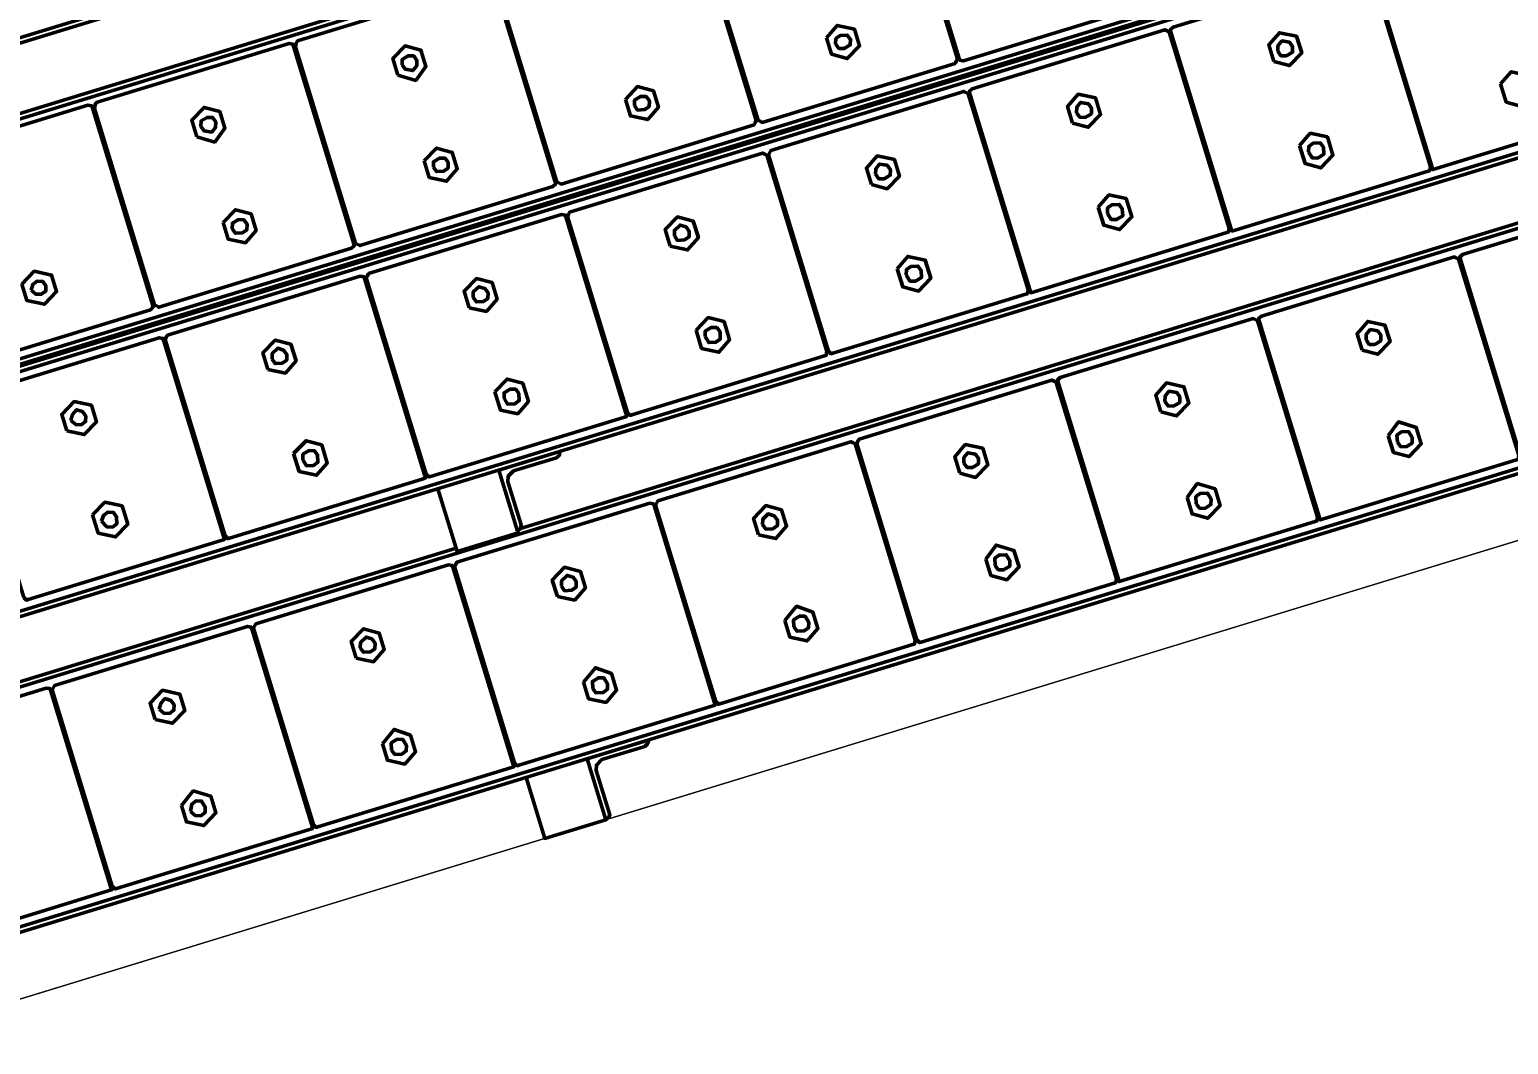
# Model space of a CAD drawing. Header units: inches. Extents: x 543393 to 2689207, y 1841861 to 9121372.
# Drawn here: x 547520.641 to 547521.801, y 1841967.388 to 1841968.184 of the extents above; entities that cross this region are included whole.
import ezdxf
from ezdxf.enums import TextEntityAlignment as Align

# ---------------------------------------------------------------- set-up
doc = ezdxf.new("R2010")
doc.units = ezdxf.units.IN
doc.header["$MEASUREMENT"] = 0
doc.layers.add('Kich thuoc', color=8, linetype='Continuous', lineweight=18)
doc.layers.add('TEXT_Phong', color=1, linetype='Continuous', lineweight=20)
doc.styles.add('Tahoma-R', font='tahoma.ttf')

# ---------------------------------------------------------------- blocks, each defined once
blk = doc.blocks.new('Dan AC 220')
at = {"lineweight": 50}
for points in [[(103.2, 622.1), (28.8, 622.1), (28.8, 626.2), (28.8, 661.3), (28.8, 668.1), (3788, 668.1), (3788, 672.2), (3788, 958.9), (3737.9, 958.9), (3737.9, 672.2)], [(1037.9, 958.9), (1035.2, 957.6), (1033.9, 956.2), (1033.9, 919.7), (1032.5, 915.7), (1027.1, 912.9), (991.9, 912.9), (989.2, 911.6), (987.9, 910.2), (987.9, 908.9), (1037.9, 908.9), (1037.9, 958.9), (1088, 958.9), (1088, 908.9)], [(128.9, 908.9), (3687.9, 908.9)], [(78.9, 904.8), (3737.9, 904.8)], [(434.6, 883.2), (433.3, 883.2)], [(434.6, 881.8), (433.3, 881.8)], [(599.7, 883.2), (598.3, 883.2)], [(599.7, 881.8), (598.3, 881.8)], [(764.7, 883.2), (763.3, 883.2)], [(764.7, 881.8), (763.3, 881.8)], [(929.7, 883.2), (928.4, 883.2)], [(929.7, 881.8), (928.4, 881.8)], [(1094.8, 883.2), (1093.4, 883.2)], [(1094.8, 881.8), (1093.4, 881.8)], [(1259.8, 883.2), (1258.4, 883.2)], [(1259.8, 881.8), (1258.4, 881.8)], [(1424.8, 883.2), (1423.5, 883.2)], [(1424.8, 881.8), (1423.5, 881.8)], [(434.6, 879.1), (433.3, 879.1)], [(434.6, 877.8), (433.3, 877.8)], [(434.6, 871), (433.3, 871)], [(599.7, 879.1), (598.3, 879.1)], [(599.7, 877.8), (598.3, 877.8)], [(599.7, 871), (598.3, 871)], [(764.7, 879.1), (763.3, 879.1)], [(764.7, 877.8), (763.3, 877.8)], [(764.7, 871), (763.3, 871)], [(929.7, 879.1), (928.4, 879.1)], [(929.7, 877.8), (928.4, 877.8)], [(929.7, 871), (928.4, 871)], [(1094.8, 879.1), (1093.4, 879.1)], [(1094.8, 877.8), (1093.4, 877.8)], [(1094.8, 871), (1093.4, 871)], [(1259.8, 879.1), (1258.4, 879.1)], [(1259.8, 877.8), (1258.4, 877.8)], [(1259.8, 871), (1258.4, 871)], [(1424.8, 879.1), (1423.5, 879.1)], [(1424.8, 877.8), (1423.5, 877.8)], [(1424.8, 871), (1423.5, 871)], [(269.6, 865.6), (268.3, 865.6)], [(269.6, 861.5), (268.3, 861.5)], [(269.6, 861.5), (268.3, 861.5), (269.6, 861.5)], [(434.6, 869.7), (433.3, 869.7), (434.6, 869.7)], [(434.6, 865.6), (433.3, 865.6)], [(434.6, 861.5), (433.3, 861.5)], [(434.6, 861.5), (433.3, 861.5), (434.6, 861.5)], [(599.7, 869.7), (598.3, 869.7), (599.7, 869.7)], [(599.7, 865.6), (598.3, 865.6)], [(599.7, 861.5), (598.3, 861.5)], [(599.7, 861.5), (598.3, 861.5), (599.7, 861.5)], [(764.7, 869.7), (763.3, 869.7), (764.7, 869.7)], [(764.7, 865.6), (763.3, 865.6)], [(764.7, 861.5), (763.3, 861.5)], [(764.7, 861.5), (763.3, 861.5), (764.7, 861.5)], [(929.7, 869.7), (928.4, 869.7), (929.7, 869.7)], [(929.7, 865.6), (928.4, 865.6)], [(929.7, 861.5), (928.4, 861.5)], [(929.7, 861.5), (928.4, 861.5), (929.7, 861.5)], [(1094.8, 869.7), (1093.4, 869.7), (1094.8, 869.7)], [(1094.8, 865.6), (1093.4, 865.6)], [(1094.8, 861.5), (1093.4, 861.5)], [(1094.8, 861.5), (1093.4, 861.5), (1094.8, 861.5)], [(1259.8, 869.7), (1258.4, 869.7), (1259.8, 869.7)], [(1259.8, 865.6), (1258.4, 865.6)], [(1259.8, 861.5), (1258.4, 861.5)], [(1259.8, 861.5), (1258.4, 861.5), (1259.8, 861.5)], [(1424.8, 869.7), (1423.5, 869.7), (1424.8, 869.7)], [(1424.8, 865.6), (1423.5, 865.6)], [(1424.8, 861.5), (1423.5, 861.5)], [(1424.8, 861.5), (1423.5, 861.5), (1424.8, 861.5)], [(269.6, 857.5), (268.3, 857.5)], [(269.6, 850.7), (268.3, 850.7)], [(269.6, 849.4), (268.3, 849.4)], [(434.6, 857.5), (433.3, 857.5)], [(434.6, 850.7), (433.3, 850.7)], [(434.6, 849.4), (433.3, 849.4)], [(599.7, 857.5), (598.3, 857.5)], [(599.7, 850.7), (598.3, 850.7)], [(599.7, 849.4), (598.3, 849.4)], [(764.7, 857.5), (763.3, 857.5)], [(764.7, 850.7), (763.3, 850.7)], [(764.7, 849.4), (763.3, 849.4)], [(929.7, 857.5), (928.4, 857.5)], [(929.7, 850.7), (928.4, 850.7)], [(929.7, 849.4), (928.4, 849.4)], [(1094.8, 857.5), (1093.4, 857.5)], [(1094.8, 850.7), (1093.4, 850.7)], [(1094.8, 849.4), (1093.4, 849.4)], [(1259.8, 857.5), (1258.4, 857.5)], [(1259.8, 850.7), (1258.4, 850.7)], [(1259.8, 849.4), (1258.4, 849.4)], [(1424.8, 857.5), (1423.5, 857.5)], [(1424.8, 850.7), (1423.5, 850.7)], [(1424.8, 849.4), (1423.5, 849.4)], [(269.6, 841.3), (268.3, 841.3)], [(269.6, 835.8), (268.3, 835.8)], [(434.6, 841.3), (433.3, 841.3)], [(434.6, 835.8), (433.3, 835.8)], [(599.7, 841.3), (598.3, 841.3)], [(599.7, 835.8), (598.3, 835.8)], [(764.7, 841.3), (763.3, 841.3)], [(764.7, 835.8), (763.3, 835.8)], [(929.7, 841.3), (928.4, 841.3)], [(929.7, 835.8), (928.4, 835.8)], [(1094.8, 841.3), (1093.4, 841.3)], [(1094.8, 835.8), (1093.4, 835.8)], [(1259.8, 841.3), (1258.4, 841.3)], [(1259.8, 835.8), (1258.4, 835.8)], [(1424.8, 841.3), (1423.5, 841.3)], [(1424.8, 835.8), (1423.5, 835.8)], [(269.6, 831.8), (268.3, 831.8)], [(269.6, 830.4), (268.3, 830.4)], [(269.6, 829.1), (268.3, 829.1)], [(269.6, 827.7), (268.3, 827.7)], [(269.6, 825), (268.3, 825)], [(434.6, 831.8), (433.3, 831.8)], [(434.6, 830.4), (433.3, 830.4)], [(434.6, 829.1), (433.3, 829.1)], [(434.6, 827.7), (433.3, 827.7)], [(434.6, 825), (433.3, 825)], [(599.7, 831.8), (598.3, 831.8)], [(599.7, 830.4), (598.3, 830.4)], [(599.7, 829.1), (598.3, 829.1)], [(599.7, 827.7), (598.3, 827.7)], [(599.7, 825), (598.3, 825)], [(764.7, 831.8), (763.3, 831.8)], [(764.7, 830.4), (763.3, 830.4)], [(764.7, 829.1), (763.3, 829.1)], [(764.7, 827.7), (763.3, 827.7)], [(764.7, 825), (763.3, 825)], [(929.7, 831.8), (928.4, 831.8)], [(929.7, 830.4), (928.4, 830.4)], [(929.7, 829.1), (928.4, 829.1)], [(929.7, 827.7), (928.4, 827.7)], [(929.7, 825), (928.4, 825)], [(1094.8, 831.8), (1093.4, 831.8)], [(1094.8, 830.4), (1093.4, 830.4)], [(1094.8, 829.1), (1093.4, 829.1)], [(1094.8, 827.7), (1093.4, 827.7)], [(1094.8, 825), (1093.4, 825)], [(1259.8, 831.8), (1258.4, 831.8)], [(1259.8, 830.4), (1258.4, 830.4)], [(1259.8, 829.1), (1258.4, 829.1)], [(1259.8, 827.7), (1258.4, 827.7)], [(1259.8, 825), (1258.4, 825)], [(1424.8, 831.8), (1423.5, 831.8)], [(1424.8, 830.4), (1423.5, 830.4)], [(1424.8, 829.1), (1423.5, 829.1)], [(1424.8, 827.7), (1423.5, 827.7)], [(1424.8, 825), (1423.5, 825)], [(269.6, 823.7), (268.3, 823.7), (269.6, 823.7)], [(269.6, 818.3), (268.3, 818.3)], [(269.6, 816.9), (268.3, 816.9), (269.6, 816.9)], [(269.6, 812.8), (268.3, 812.8)], [(434.6, 823.7), (433.3, 823.7), (434.6, 823.7)], [(434.6, 818.3), (433.3, 818.3)], [(434.6, 816.9), (433.3, 816.9), (434.6, 816.9)], [(434.6, 812.8), (433.3, 812.8)], [(599.7, 823.7), (598.3, 823.7), (599.7, 823.7)], [(599.7, 818.3), (598.3, 818.3)], [(599.7, 816.9), (598.3, 816.9), (599.7, 816.9)], [(599.7, 812.8), (598.3, 812.8)], [(764.7, 823.7), (763.3, 823.7), (764.7, 823.7)], [(764.7, 818.3), (763.3, 818.3)], [(764.7, 816.9), (763.3, 816.9), (764.7, 816.9)], [(764.7, 812.8), (763.3, 812.8)], [(929.7, 823.7), (928.4, 823.7), (929.7, 823.7)], [(929.7, 818.3), (928.4, 818.3)], [(929.7, 816.9), (928.4, 816.9), (929.7, 816.9)], [(929.7, 812.8), (928.4, 812.8)], [(1094.8, 823.7), (1093.4, 823.7), (1094.8, 823.7)], [(1094.8, 818.3), (1093.4, 818.3)], [(1094.8, 816.9), (1093.4, 816.9), (1094.8, 816.9)], [(1094.8, 812.8), (1093.4, 812.8)], [(1259.8, 823.7), (1258.4, 823.7), (1259.8, 823.7)], [(1259.8, 818.3), (1258.4, 818.3)], [(1259.8, 816.9), (1258.4, 816.9), (1259.8, 816.9)], [(1259.8, 812.8), (1258.4, 812.8)], [(1424.8, 823.7), (1423.5, 823.7), (1424.8, 823.7)], [(1424.8, 818.3), (1423.5, 818.3)], [(1424.8, 816.9), (1423.5, 816.9), (1424.8, 816.9)], [(1424.8, 812.8), (1423.5, 812.8)], [(269.6, 811.5), (268.3, 811.5)], [(269.6, 810.1), (268.3, 810.1)], [(269.6, 800.7), (268.3, 800.7)], [(434.6, 811.5), (433.3, 811.5)], [(434.6, 810.1), (433.3, 810.1)], [(434.6, 800.7), (433.3, 800.7)], [(599.7, 811.5), (598.3, 811.5)], [(599.7, 810.1), (598.3, 810.1)], [(599.7, 800.7), (598.3, 800.7)], [(764.7, 811.5), (763.3, 811.5)], [(764.7, 810.1), (763.3, 810.1)], [(764.7, 800.7), (763.3, 800.7)], [(929.7, 811.5), (928.4, 811.5)], [(929.7, 810.1), (928.4, 810.1)], [(929.7, 800.7), (928.4, 800.7)], [(1094.8, 811.5), (1093.4, 811.5)], [(1094.8, 810.1), (1093.4, 810.1)], [(1094.8, 800.7), (1093.4, 800.7)], [(1259.8, 811.5), (1258.4, 811.5)], [(1259.8, 810.1), (1258.4, 810.1)], [(1259.8, 800.7), (1258.4, 800.7)], [(1424.8, 811.5), (1423.5, 811.5)], [(1424.8, 810.1), (1423.5, 810.1)], [(1424.8, 800.7), (1423.5, 800.7)], [(269.6, 799.3), (268.3, 799.3)], [(269.6, 798), (268.3, 798)], [(269.6, 789.9), (268.3, 789.9), (269.6, 789.9)], [(434.6, 799.3), (433.3, 799.3)], [(434.6, 798), (433.3, 798)], [(434.6, 789.9), (433.3, 789.9), (434.6, 789.9)], [(599.7, 799.3), (598.3, 799.3)], [(599.7, 798), (598.3, 798)], [(599.7, 789.9), (598.3, 789.9), (599.7, 789.9)], [(764.7, 799.3), (763.3, 799.3)], [(764.7, 798), (763.3, 798)], [(764.7, 789.9), (763.3, 789.9), (764.7, 789.9)], [(929.7, 799.3), (928.4, 799.3)], [(929.7, 798), (928.4, 798)], [(929.7, 789.9), (928.4, 789.9), (929.7, 789.9)], [(1094.8, 799.3), (1093.4, 799.3)], [(1094.8, 798), (1093.4, 798)], [(1094.8, 789.9), (1093.4, 789.9), (1094.8, 789.9)], [(1259.8, 799.3), (1258.4, 799.3)], [(1259.8, 798), (1258.4, 798)], [(1259.8, 789.9), (1258.4, 789.9), (1259.8, 789.9)], [(1424.8, 799.3), (1423.5, 799.3)], [(1424.8, 798), (1423.5, 798)], [(1424.8, 789.9), (1423.5, 789.9), (1424.8, 789.9)], [(269.6, 788.5), (268.3, 788.5)], [(434.6, 788.5), (433.3, 788.5)], [(599.7, 788.5), (598.3, 788.5)], [(764.7, 788.5), (763.3, 788.5)], [(929.7, 788.5), (928.4, 788.5)], [(1094.8, 788.5), (1093.4, 788.5)], [(1259.8, 788.5), (1258.4, 788.5)], [(1424.8, 788.5), (1423.5, 788.5)], [(269.6, 770.9), (268.3, 770.9)], [(434.6, 770.9), (433.3, 770.9)], [(599.7, 770.9), (598.3, 770.9)], [(764.7, 770.9), (763.3, 770.9)], [(929.7, 770.9), (928.4, 770.9)], [(1094.8, 770.9), (1093.4, 770.9)], [(1259.8, 770.9), (1258.4, 770.9)], [(1424.8, 770.9), (1423.5, 770.9)], [(3737.9, 724.9), (78.9, 724.9)], [(1035.2, 720.9), (78.9, 720.9)], [(1088, 672.2), (1088, 723.6), (1037.9, 723.6), (1037.9, 722.2), (1037.9, 672.2), (987.9, 672.2), (989.2, 674.9), (991.9, 676.2), (1027.1, 676.2), (1032.5, 678.9), (1033.9, 683), (1033.9, 718.2), (1035.2, 720.9), (1037.9, 722.2)], [(1934.8, 720.9), (1088, 720.9)], [(3788, 672.2), (28.8, 672.2)], [(269.6, 646.5), (268.3, 646.5)], [(269.6, 645.1), (268.3, 645.1)], [(269.6, 641.1), (268.3, 641.1)], [(269.6, 639.7), (268.3, 639.7)], [(269.6, 639.7), (268.3, 639.7), (269.6, 639.7)], [(434.6, 646.5), (433.3, 646.5)], [(434.6, 645.1), (433.3, 645.1)], [(434.6, 641.1), (433.3, 641.1)], [(434.6, 639.7), (433.3, 639.7)], [(434.6, 639.7), (433.3, 639.7), (434.6, 639.7)], [(599.7, 646.5), (598.3, 646.5)], [(599.7, 645.1), (598.3, 645.1)], [(599.7, 641.1), (598.3, 641.1)], [(599.7, 639.7), (598.3, 639.7)], [(599.7, 639.7), (598.3, 639.7), (599.7, 639.7)], [(764.7, 646.5), (763.3, 646.5)], [(764.7, 645.1), (763.3, 645.1)], [(764.7, 641.1), (763.3, 641.1)], [(764.7, 639.7), (763.3, 639.7)], [(764.7, 639.7), (763.3, 639.7), (764.7, 639.7)], [(929.7, 646.5), (928.4, 646.5)], [(929.7, 645.1), (928.4, 645.1)], [(929.7, 641.1), (928.4, 641.1)], [(929.7, 639.7), (928.4, 639.7)], [(929.7, 639.7), (928.4, 639.7), (929.7, 639.7)], [(1094.8, 646.5), (1093.4, 646.5)], [(1094.8, 645.1), (1093.4, 645.1)], [(1094.8, 641.1), (1093.4, 641.1)], [(1094.8, 639.7), (1093.4, 639.7)], [(1094.8, 639.7), (1093.4, 639.7), (1094.8, 639.7)], [(1259.8, 646.5), (1258.4, 646.5)], [(1259.8, 645.1), (1258.4, 645.1)], [(1259.8, 641.1), (1258.4, 641.1)], [(1259.8, 639.7), (1258.4, 639.7)], [(1259.8, 639.7), (1258.4, 639.7), (1259.8, 639.7)], [(269.6, 634.3), (268.3, 634.3)], [(269.6, 632.9), (268.3, 632.9), (269.6, 632.9)], [(269.6, 628.9), (268.3, 628.9)], [(434.6, 634.3), (433.3, 634.3)], [(434.6, 632.9), (433.3, 632.9), (434.6, 632.9)], [(434.6, 628.9), (433.3, 628.9)], [(599.7, 634.3), (598.3, 634.3)], [(599.7, 632.9), (598.3, 632.9), (599.7, 632.9)], [(599.7, 628.9), (598.3, 628.9)], [(764.7, 634.3), (763.3, 634.3)], [(764.7, 632.9), (763.3, 632.9), (764.7, 632.9)], [(764.7, 628.9), (763.3, 628.9)], [(929.7, 634.3), (928.4, 634.3)], [(929.7, 632.9), (928.4, 632.9), (929.7, 632.9)], [(929.7, 628.9), (928.4, 628.9)], [(1094.8, 634.3), (1093.4, 634.3)], [(1094.8, 632.9), (1093.4, 632.9), (1094.8, 632.9)], [(1094.8, 628.9), (1093.4, 628.9)], [(1259.8, 634.3), (1258.4, 634.3)], [(1259.8, 632.9), (1258.4, 632.9), (1259.8, 632.9)], [(1259.8, 628.9), (1258.4, 628.9)], [(269.6, 624.8), (268.3, 624.8)], [(269.6, 624.8), (268.3, 624.8), (269.6, 624.8)], [(269.6, 619.4), (268.3, 619.4)], [(269.6, 619.4), (268.3, 619.4), (269.6, 619.4)], [(434.6, 624.8), (433.3, 624.8)], [(434.6, 624.8), (433.3, 624.8), (434.6, 624.8)], [(434.6, 619.4), (433.3, 619.4)], [(434.6, 619.4), (433.3, 619.4), (434.6, 619.4)], [(599.7, 624.8), (598.3, 624.8)], [(599.7, 624.8), (598.3, 624.8), (599.7, 624.8)], [(599.7, 619.4), (598.3, 619.4)], [(599.7, 619.4), (598.3, 619.4), (599.7, 619.4)], [(764.7, 624.8), (763.3, 624.8)], [(764.7, 624.8), (763.3, 624.8), (764.7, 624.8)], [(764.7, 619.4), (763.3, 619.4)], [(764.7, 619.4), (763.3, 619.4), (764.7, 619.4)], [(929.7, 624.8), (928.4, 624.8)], [(929.7, 624.8), (928.4, 624.8), (929.7, 624.8)], [(929.7, 619.4), (928.4, 619.4)], [(929.7, 619.4), (928.4, 619.4), (929.7, 619.4)], [(1094.8, 624.8), (1093.4, 624.8)], [(1094.8, 624.8), (1093.4, 624.8), (1094.8, 624.8)], [(1094.8, 619.4), (1093.4, 619.4)], [(1094.8, 619.4), (1093.4, 619.4), (1094.8, 619.4)], [(1259.8, 624.8), (1258.4, 624.8)], [(1259.8, 624.8), (1258.4, 624.8), (1259.8, 624.8)], [(1259.8, 619.4), (1258.4, 619.4)], [(1259.8, 619.4), (1258.4, 619.4), (1259.8, 619.4)], [(269.6, 614), (268.3, 614)], [(269.6, 612.6), (268.3, 612.6)], [(434.6, 614), (433.3, 614)], [(434.6, 612.6), (433.3, 612.6)], [(599.7, 614), (598.3, 614)], [(599.7, 612.6), (598.3, 612.6)], [(764.7, 614), (763.3, 614)], [(764.7, 612.6), (763.3, 612.6)], [(929.7, 614), (928.4, 614)], [(929.7, 612.6), (928.4, 612.6)], [(1094.8, 614), (1093.4, 614)], [(1094.8, 612.6), (1093.4, 612.6)], [(1259.8, 614), (1258.4, 614)], [(1259.8, 612.6), (1258.4, 612.6)], [(269.6, 603.2), (268.3, 603.2)], [(269.6, 599.1), (268.3, 599.1)], [(269.6, 595.1), (268.3, 595.1)], [(269.6, 593.7), (268.3, 593.7)], [(269.6, 592.4), (268.3, 592.4)], [(434.6, 603.2), (433.3, 603.2)], [(434.6, 599.1), (433.3, 599.1)], [(434.6, 595.1), (433.3, 595.1)], [(434.6, 593.7), (433.3, 593.7)], [(434.6, 592.4), (433.3, 592.4)], [(599.7, 603.2), (598.3, 603.2)], [(599.7, 599.1), (598.3, 599.1)], [(599.7, 595.1), (598.3, 595.1)], [(599.7, 593.7), (598.3, 593.7)], [(599.7, 592.4), (598.3, 592.4)], [(764.7, 603.2), (763.3, 603.2)], [(764.7, 599.1), (763.3, 599.1)], [(764.7, 595.1), (763.3, 595.1)], [(764.7, 593.7), (763.3, 593.7)], [(764.7, 592.4), (763.3, 592.4)], [(929.7, 603.2), (928.4, 603.2)], [(929.7, 599.1), (928.4, 599.1)], [(929.7, 595.1), (928.4, 595.1)], [(929.7, 593.7), (928.4, 593.7)], [(929.7, 592.4), (928.4, 592.4)], [(1094.8, 603.2), (1093.4, 603.2)], [(1094.8, 599.1), (1093.4, 599.1)], [(1094.8, 595.1), (1093.4, 595.1)], [(1094.8, 593.7), (1093.4, 593.7)], [(1094.8, 592.4), (1093.4, 592.4)], [(1259.8, 603.2), (1258.4, 603.2)], [(1259.8, 599.1), (1258.4, 599.1)], [(1259.8, 595.1), (1258.4, 595.1)], [(1259.8, 593.7), (1258.4, 593.7)], [(1259.8, 592.4), (1258.4, 592.4)], [(269.6, 591), (268.3, 591)], [(269.6, 588.3), (268.3, 588.3)], [(269.6, 586.9), (268.3, 586.9)], [(269.6, 585.6), (268.3, 585.6)], [(269.6, 581.5), (268.3, 581.5)], [(269.6, 580.2), (268.3, 580.2), (269.6, 580.2)], [(434.6, 591), (433.3, 591)], [(434.6, 588.3), (433.3, 588.3)], [(434.6, 586.9), (433.3, 586.9)], [(434.6, 585.6), (433.3, 585.6)], [(434.6, 581.5), (433.3, 581.5)], [(434.6, 580.2), (433.3, 580.2), (434.6, 580.2)], [(599.7, 591), (598.3, 591)], [(599.7, 588.3), (598.3, 588.3)], [(599.7, 586.9), (598.3, 586.9)], [(599.7, 585.6), (598.3, 585.6)], [(599.7, 581.5), (598.3, 581.5)], [(599.7, 580.2), (598.3, 580.2), (599.7, 580.2)], [(764.7, 591), (763.3, 591)], [(764.7, 588.3), (763.3, 588.3)], [(764.7, 586.9), (763.3, 586.9)], [(764.7, 585.6), (763.3, 585.6)], [(764.7, 581.5), (763.3, 581.5)], [(764.7, 580.2), (763.3, 580.2), (764.7, 580.2)], [(929.7, 591), (928.4, 591)], [(929.7, 588.3), (928.4, 588.3)], [(929.7, 586.9), (928.4, 586.9)], [(929.7, 585.6), (928.4, 585.6)], [(929.7, 581.5), (928.4, 581.5)], [(929.7, 580.2), (928.4, 580.2), (929.7, 580.2)], [(1094.8, 591), (1093.4, 591)], [(1094.8, 588.3), (1093.4, 588.3)], [(1094.8, 586.9), (1093.4, 586.9)], [(1094.8, 585.6), (1093.4, 585.6)], [(1094.8, 581.5), (1093.4, 581.5)], [(1094.8, 580.2), (1093.4, 580.2), (1094.8, 580.2)], [(1259.8, 591), (1258.4, 591)], [(1259.8, 588.3), (1258.4, 588.3)], [(1259.8, 586.9), (1258.4, 586.9)], [(1259.8, 585.6), (1258.4, 585.6)], [(1259.8, 581.5), (1258.4, 581.5)], [(1259.8, 580.2), (1258.4, 580.2), (1259.8, 580.2)], [(269.6, 576.1), (268.3, 576.1)], [(269.6, 574.8), (268.3, 574.8)], [(269.6, 573.4), (268.3, 573.4)], [(434.6, 576.1), (433.3, 576.1)], [(434.6, 574.8), (433.3, 574.8)], [(434.6, 573.4), (433.3, 573.4)], [(599.7, 576.1), (598.3, 576.1)], [(599.7, 574.8), (598.3, 574.8)], [(599.7, 573.4), (598.3, 573.4)], [(764.7, 576.1), (763.3, 576.1)], [(764.7, 574.8), (763.3, 574.8)], [(764.7, 573.4), (763.3, 573.4)], [(929.7, 576.1), (928.4, 576.1)], [(929.7, 574.8), (928.4, 574.8)], [(929.7, 573.4), (928.4, 573.4)], [(1094.8, 576.1), (1093.4, 576.1)], [(1094.8, 574.8), (1093.4, 574.8)], [(1094.8, 573.4), (1093.4, 573.4)], [(1259.8, 576.1), (1258.4, 576.1)], [(1259.8, 574.8), (1258.4, 574.8)], [(1259.8, 573.4), (1258.4, 573.4)], [(269.6, 564), (268.3, 564)], [(269.6, 562.6), (268.3, 562.6)], [(269.6, 561.2), (268.3, 561.2)], [(434.6, 564), (433.3, 564)], [(434.6, 562.6), (433.3, 562.6)], [(434.6, 561.2), (433.3, 561.2)], [(599.7, 564), (598.3, 564)], [(599.7, 562.6), (598.3, 562.6)], [(599.7, 561.2), (598.3, 561.2)], [(764.7, 564), (763.3, 564)], [(764.7, 562.6), (763.3, 562.6)], [(764.7, 561.2), (763.3, 561.2)], [(929.7, 564), (928.4, 564)], [(929.7, 562.6), (928.4, 562.6)], [(929.7, 561.2), (928.4, 561.2)], [(1094.8, 564), (1093.4, 564)], [(1094.8, 562.6), (1093.4, 562.6)], [(1094.8, 561.2), (1093.4, 561.2)], [(1259.8, 564), (1258.4, 564)], [(1259.8, 562.6), (1258.4, 562.6)], [(1259.8, 561.2), (1258.4, 561.2)], [(269.6, 553.1), (268.3, 553.1), (269.6, 553.1)], [(269.6, 551.8), (268.3, 551.8)], [(434.6, 553.1), (433.3, 553.1), (434.6, 553.1)], [(434.6, 551.8), (433.3, 551.8)], [(599.7, 553.1), (598.3, 553.1), (599.7, 553.1)], [(599.7, 551.8), (598.3, 551.8)], [(764.7, 553.1), (763.3, 553.1), (764.7, 553.1)], [(764.7, 551.8), (763.3, 551.8)], [(929.7, 553.1), (928.4, 553.1), (929.7, 553.1)], [(929.7, 551.8), (928.4, 551.8)], [(1094.8, 553.1), (1093.4, 553.1), (1094.8, 553.1)], [(1094.8, 551.8), (1093.4, 551.8)], [(1259.8, 553.1), (1258.4, 553.1), (1259.8, 553.1)], [(1259.8, 551.8), (1258.4, 551.8)], [(3788, 488.2), (3788, 485.5), (3788, 484.1), (28.8, 484.1), (28.8, 485.5), (28.8, 488.2), (3788, 488.2), (3788, 495), (3788, 530.1), (3788, 534.2), (3732.5, 534.2)], [(434.6, 534.2), (433.3, 534.2)], [(599.7, 534.2), (598.3, 534.2)], [(764.7, 534.2), (763.3, 534.2)], [(929.7, 534.2), (928.4, 534.2)], [(1094.8, 534.2), (1093.4, 534.2)], [(1259.8, 534.2), (1258.4, 534.2)], [(28.8, 478.7), (28.8, 481.4), (28.8, 482.8), (3788, 482.8), (3788, 481.4), (3788, 478.7), (28.8, 478.7), (28.8, 472), (28.8, 435.4), (28.8, 432.7), (103.2, 432.7)], [(1037.9, 482.8), (1037.9, 484.1)], [(1088, 482.8), (1088, 484.1)], [(599.7, 455.7), (598.3, 455.7)], [(599.7, 454.4), (598.3, 454.4)], [(764.7, 455.7), (763.3, 455.7)], [(764.7, 454.4), (763.3, 454.4)], [(929.7, 455.7), (928.4, 455.7)], [(929.7, 454.4), (928.4, 454.4)], [(1094.8, 455.7), (1093.4, 455.7)], [(1094.8, 454.4), (1093.4, 454.4)], [(1259.8, 455.7), (1258.4, 455.7)], [(1259.8, 454.4), (1258.4, 454.4)], [(599.7, 451.7), (598.3, 451.7)], [(599.7, 450.3), (598.3, 450.3), (599.7, 450.3)], [(599.7, 449), (598.3, 449)], [(764.7, 451.7), (763.3, 451.7)], [(764.7, 450.3), (763.3, 450.3), (764.7, 450.3)], [(764.7, 449), (763.3, 449)], [(764.7, 444.9), (763.3, 444.9)], [(764.7, 443.6), (763.3, 443.6)], [(764.7, 442.2), (763.3, 442.2)], [(929.7, 451.7), (928.4, 451.7)], [(929.7, 450.3), (928.4, 450.3), (929.7, 450.3)], [(929.7, 449), (928.4, 449)], [(929.7, 444.9), (928.4, 444.9)], [(929.7, 443.6), (928.4, 443.6)], [(929.7, 442.2), (928.4, 442.2)], [(1094.8, 451.7), (1093.4, 451.7)], [(1094.8, 450.3), (1093.4, 450.3), (1094.8, 450.3)], [(1094.8, 449), (1093.4, 449)], [(1094.8, 444.9), (1093.4, 444.9)], [(1094.8, 443.6), (1093.4, 443.6)], [(1094.8, 442.2), (1093.4, 442.2)], [(1259.8, 451.7), (1258.4, 451.7)], [(1259.8, 450.3), (1258.4, 450.3), (1259.8, 450.3)], [(1259.8, 449), (1258.4, 449)], [(1259.8, 444.9), (1258.4, 444.9)], [(1259.8, 443.6), (1258.4, 443.6)], [(1259.8, 442.2), (1258.4, 442.2)], [(764.7, 438.2), (763.3, 438.2)], [(764.7, 434.1), (763.3, 434.1)], [(764.7, 434.1), (763.3, 434.1), (764.7, 434.1)], [(764.7, 430), (763.3, 430), (764.7, 430)], [(929.7, 438.2), (928.4, 438.2)], [(929.7, 434.1), (928.4, 434.1)], [(929.7, 434.1), (928.4, 434.1), (929.7, 434.1)], [(929.7, 430), (928.4, 430), (929.7, 430)], [(1094.8, 438.2), (1093.4, 438.2)], [(1094.8, 434.1), (1093.4, 434.1)], [(1094.8, 434.1), (1093.4, 434.1), (1094.8, 434.1)], [(1094.8, 430), (1093.4, 430), (1094.8, 430)], [(1259.8, 438.2), (1258.4, 438.2)], [(1259.8, 434.1), (1258.4, 434.1)], [(1259.8, 434.1), (1258.4, 434.1), (1259.8, 434.1)], [(1259.8, 430), (1258.4, 430), (1259.8, 430)], [(764.7, 428.7), (763.3, 428.7)], [(764.7, 417.9), (763.3, 417.9)], [(929.7, 428.7), (928.4, 428.7)], [(929.7, 417.9), (928.4, 417.9)], [(1094.8, 428.7), (1093.4, 428.7)], [(1094.8, 417.9), (1093.4, 417.9)], [(1259.8, 428.7), (1258.4, 428.7)], [(1259.8, 417.9), (1258.4, 417.9)], [(764.7, 416.5), (763.3, 416.5)], [(764.7, 413.8), (763.3, 413.8)], [(764.7, 409.7), (763.3, 409.7)], [(929.7, 416.5), (928.4, 416.5)], [(929.7, 413.8), (928.4, 413.8)], [(929.7, 409.7), (928.4, 409.7)], [(1094.8, 416.5), (1093.4, 416.5)], [(1094.8, 413.8), (1093.4, 413.8)], [(1094.8, 409.7), (1093.4, 409.7)], [(1259.8, 416.5), (1258.4, 416.5)], [(1259.8, 413.8), (1258.4, 413.8)], [(1259.8, 409.7), (1258.4, 409.7)], [(764.7, 404.3), (763.3, 404.3)], [(764.7, 401.6), (763.3, 401.6)], [(764.7, 397.6), (763.3, 397.6)], [(764.7, 396.2), (763.3, 396.2), (764.7, 396.2)], [(929.7, 404.3), (928.4, 404.3)], [(929.7, 401.6), (928.4, 401.6)], [(929.7, 397.6), (928.4, 397.6)], [(929.7, 396.2), (928.4, 396.2), (929.7, 396.2)], [(1094.8, 404.3), (1093.4, 404.3)], [(1094.8, 401.6), (1093.4, 401.6)], [(1094.8, 397.6), (1093.4, 397.6)], [(1094.8, 396.2), (1093.4, 396.2), (1094.8, 396.2)], [(1259.8, 404.3), (1258.4, 404.3)], [(1259.8, 401.6), (1258.4, 401.6)], [(1259.8, 397.6), (1258.4, 397.6)], [(1259.8, 396.2), (1258.4, 396.2), (1259.8, 396.2)], [(929.7, 392.2), (928.4, 392.2)], [(929.7, 390.8), (928.4, 390.8)], [(929.7, 389.5), (928.4, 389.5)], [(929.7, 385.4), (928.4, 385.4)], [(929.7, 384), (928.4, 384), (929.7, 384)], [(1094.8, 392.2), (1093.4, 392.2)], [(1094.8, 390.8), (1093.4, 390.8)], [(1094.8, 389.5), (1093.4, 389.5)], [(1094.8, 385.4), (1093.4, 385.4)], [(1094.8, 384), (1093.4, 384), (1094.8, 384)], [(1259.8, 392.2), (1258.4, 392.2)], [(1259.8, 390.8), (1258.4, 390.8)], [(1259.8, 389.5), (1258.4, 389.5)], [(1259.8, 385.4), (1258.4, 385.4)], [(1259.8, 384), (1258.4, 384), (1259.8, 384)], [(929.7, 380), (928.4, 380)], [(929.7, 378.6), (928.4, 378.6)], [(929.7, 373.2), (928.4, 373.2)], [(929.7, 371.9), (928.4, 371.9), (929.7, 371.9)], [(1094.8, 380), (1093.4, 380)], [(1094.8, 378.6), (1093.4, 378.6)], [(1094.8, 373.2), (1093.4, 373.2)], [(1094.8, 371.9), (1093.4, 371.9), (1094.8, 371.9)], [(1259.8, 380), (1258.4, 380)], [(1259.8, 378.6), (1258.4, 378.6)], [(1259.8, 373.2), (1258.4, 373.2)], [(1259.8, 371.9), (1258.4, 371.9), (1259.8, 371.9)], [(929.7, 367.8), (928.4, 367.8)], [(929.7, 366.5), (928.4, 366.5)], [(929.7, 362.4), (928.4, 362.4), (929.7, 362.4)], [(929.7, 361), (928.4, 361)], [(1094.8, 367.8), (1093.4, 367.8)], [(1094.8, 366.5), (1093.4, 366.5)], [(1094.8, 362.4), (1093.4, 362.4), (1094.8, 362.4)], [(1094.8, 361), (1093.4, 361)], [(1259.8, 367.8), (1258.4, 367.8)], [(1259.8, 366.5), (1258.4, 366.5)], [(1259.8, 362.4), (1258.4, 362.4), (1259.8, 362.4)], [(1259.8, 361), (1258.4, 361)], [(3732.5, 344.8), (3788, 344.8), (3788, 340.8), (3788, 305.6), (3788, 298.8), (28.8, 298.8), (28.8, 294.8), (28.8, 3.9), (78.9, 3.9), (78.9, 294.8)], [(929.7, 344.8), (928.4, 344.8)], [(1094.8, 344.8), (1093.4, 344.8)], [(1259.8, 344.8), (1258.4, 344.8)], [(28.8, 294.8), (3788, 294.8)], [(78.9, 242), (3737.9, 242)], [(78.9, 238), (3737.9, 238)]]:
    blk.add_lwpolyline(points, dxfattribs=at)
for points in [[(28.8, 958.9), (3788, 958.9), (3788, 3.9), (28.8, 3.9)], [(28.8, 3.9), (3788.8, 3.9), (3788.8, 958.9), (28.8, 958.9)]]:
    blk.add_lwpolyline(points, close=True)
for points in [[(268.3, 895.4), (268.3, 898.1), (265.6, 898.1), (107.3, 898.1), (105.9, 898.1), (104.6, 895.4), (104.6, 734.4), (105.9, 733), (107.3, 731.7), (265.6, 731.7), (268.3, 733)], [(433.3, 895.4), (433.3, 898.1), (430.6, 898.1), (272.3, 898.1), (271, 898.1), (269.6, 895.4), (269.6, 734.4), (271, 733), (272.3, 731.7), (430.6, 731.7), (433.3, 733)], [(598.3, 895.4), (598.3, 898.1), (595.6, 898.1), (437.3, 898.1), (436, 898.1), (434.6, 895.4), (434.6, 734.4), (436, 733), (437.3, 731.7), (595.6, 731.7), (598.3, 733)], [(763.3, 895.4), (762, 898.1), (760.6, 898.1), (602.4, 898.1), (601, 898.1), (599.7, 895.4), (599.7, 734.4), (601, 733), (602.4, 731.7), (760.6, 731.7), (762, 733), (763.3, 734.4)], [(928.4, 895.4), (927, 898.1), (925.7, 898.1), (767.4, 898.1), (766, 898.1), (764.7, 895.4), (764.7, 734.4), (766, 733), (767.4, 731.7), (925.7, 731.7), (927, 733), (928.4, 734.4)], [(1093.4, 895.4), (1092, 898.1), (1090.7, 898.1), (932.4, 898.1), (929.7, 898.1), (929.7, 895.4), (929.7, 734.4), (929.7, 733), (932.4, 731.7), (1090.7, 731.7), (1092, 733), (1093.4, 734.4)], [(1258.4, 895.4), (1257.1, 898.1), (1255.7, 898.1), (1097.5, 898.1), (1094.8, 898.1), (1094.8, 895.4), (1094.8, 734.4), (1094.8, 733), (1097.5, 731.7), (1255.7, 731.7), (1257.1, 733), (1258.4, 734.4)], [(1423.5, 895.4), (1422.1, 898.1), (1420.8, 898.1), (1262.5, 898.1), (1259.8, 898.1), (1259.8, 895.4), (1259.8, 734.4), (1259.8, 733), (1262.5, 731.7), (1420.8, 731.7), (1422.1, 733), (1423.5, 734.4)], [(1588.5, 895.4), (1587.1, 898.1), (1585.8, 898.1), (1427.5, 898.1), (1424.8, 898.1), (1424.8, 895.4), (1424.8, 734.4), (1424.8, 733), (1427.5, 731.7), (1585.8, 731.7), (1587.1, 733), (1588.5, 734.4)], [(362.9, 850.7), (362.9, 864.2), (352.1, 871), (340, 864.2), (340, 850.7), (352.1, 842.6)], [(433.3, 876.4), (434.6, 876.4)], [(528, 850.7), (528, 864.2), (517.2, 871), (505, 864.2), (505, 850.7), (517.2, 842.6)], [(598.3, 876.4), (599.7, 876.4)], [(693, 850.7), (693, 864.2), (682.2, 871), (670, 864.2), (670, 850.7), (682.2, 842.6)], [(763.3, 876.4), (764.7, 876.4)], [(858, 850.7), (858, 864.2), (845.9, 871), (835, 864.2), (835, 850.7), (845.9, 842.6)], [(928.4, 876.4), (929.7, 876.4)], [(1023.1, 850.7), (1023.1, 864.2), (1010.9, 871), (1000.1, 864.2), (1000.1, 850.7), (1010.9, 842.6)], [(1093.4, 876.4), (1094.8, 876.4)], [(1188.1, 850.7), (1188.1, 864.2), (1175.9, 871), (1165.1, 864.2), (1165.1, 850.7), (1175.9, 842.6)], [(1258.4, 876.4), (1259.8, 876.4)], [(1353.1, 850.7), (1353.1, 864.2), (1340.9, 871), (1328.8, 864.2), (1328.8, 850.7), (1340.9, 842.6)], [(1423.5, 876.4), (1424.8, 876.4)], [(357.5, 857.5), (356.2, 861.5), (352.1, 862.9), (346.7, 861.5), (345.4, 857.5), (346.7, 852.1), (352.1, 850.7), (356.2, 852.1)], [(522.6, 857.5), (521.2, 861.5), (517.2, 862.9), (511.7, 861.5), (510.4, 857.5), (511.7, 852.1), (517.2, 850.7), (521.2, 852.1)], [(687.6, 857.5), (686.2, 861.5), (682.2, 862.9), (676.8, 861.5), (675.4, 857.5), (676.8, 852.1), (682.2, 850.7), (686.2, 852.1)], [(852.6, 857.5), (851.3, 861.5), (845.9, 862.9), (841.8, 861.5), (840.4, 857.5), (841.8, 852.1), (845.9, 850.7), (851.3, 852.1)], [(1017.6, 857.5), (1016.3, 861.5), (1010.9, 862.9), (1006.8, 861.5), (1005.5, 857.5), (1006.8, 852.1), (1010.9, 850.7), (1016.3, 852.1)], [(1182.7, 857.5), (1181.3, 861.5), (1175.9, 862.9), (1171.9, 861.5), (1170.5, 857.5), (1171.9, 852.1), (1175.9, 850.7), (1181.3, 852.1)], [(1347.7, 857.5), (1345, 861.5), (1340.9, 862.9), (1336.9, 861.5), (1335.5, 857.5), (1336.9, 852.1), (1340.9, 850.7), (1345, 852.1)], [(268.3, 856.1), (269.6, 856.1)], [(433.3, 856.1), (434.6, 856.1)], [(598.3, 856.1), (599.7, 856.1)], [(763.3, 856.1), (764.7, 856.1)], [(928.4, 856.1), (929.7, 856.1)], [(1093.4, 856.1), (1094.8, 856.1)], [(1258.4, 856.1), (1259.8, 856.1)], [(1423.5, 856.1), (1424.8, 856.1)], [(268.3, 844), (269.6, 844)], [(433.3, 844), (434.6, 844)], [(598.3, 844), (599.7, 844)], [(763.3, 844), (764.7, 844)], [(928.4, 844), (929.7, 844)], [(1093.4, 844), (1094.8, 844)], [(1258.4, 844), (1259.8, 844)], [(1423.5, 844), (1424.8, 844)], [(268.3, 806.1), (269.6, 806.1)], [(433.3, 806.1), (434.6, 806.1)], [(598.3, 806.1), (599.7, 806.1)], [(763.3, 806.1), (764.7, 806.1)], [(928.4, 806.1), (929.7, 806.1)], [(1093.4, 806.1), (1094.8, 806.1)], [(1258.4, 806.1), (1259.8, 806.1)], [(1423.5, 806.1), (1424.8, 806.1)], [(268.3, 793.9), (269.6, 793.9)], [(433.3, 793.9), (434.6, 793.9)], [(598.3, 793.9), (599.7, 793.9)], [(763.3, 793.9), (764.7, 793.9)], [(928.4, 793.9), (929.7, 793.9)], [(1093.4, 793.9), (1094.8, 793.9)], [(1258.4, 793.9), (1259.8, 793.9)], [(1423.5, 793.9), (1424.8, 793.9)], [(362.9, 780.4), (362.9, 766.9), (352.1, 760.1), (340, 766.9), (340, 780.4), (352.1, 787.1)], [(357.5, 773.6), (356.2, 777.7), (352.1, 779), (346.7, 777.7), (345.4, 773.6), (346.7, 769.6), (352.1, 766.9), (356.2, 769.6)], [(528, 780.4), (528, 766.9), (517.2, 760.1), (505, 766.9), (505, 780.4), (517.2, 787.1)], [(522.6, 773.6), (521.2, 777.7), (517.2, 779), (511.7, 777.7), (510.4, 773.6), (511.7, 769.6), (517.2, 766.9), (521.2, 769.6)], [(693, 780.4), (693, 766.9), (682.2, 760.1), (670, 766.9), (670, 780.4), (682.2, 787.1)], [(687.6, 773.6), (686.2, 777.7), (682.2, 779), (676.8, 777.7), (675.4, 773.6), (676.8, 769.6), (682.2, 766.9), (686.2, 769.6)], [(858, 780.4), (858, 766.9), (845.9, 760.1), (835, 766.9), (835, 780.4), (845.9, 787.1)], [(852.6, 773.6), (851.3, 777.7), (845.9, 779), (841.8, 777.7), (840.4, 773.6), (841.8, 769.6), (845.9, 766.9), (851.3, 769.6)], [(1023.1, 780.4), (1023.1, 766.9), (1010.9, 760.1), (1000.1, 766.9), (1000.1, 780.4), (1010.9, 787.1)], [(1017.6, 773.6), (1016.3, 777.7), (1010.9, 779), (1006.8, 777.7), (1005.5, 773.6), (1006.8, 769.6), (1010.9, 766.9), (1016.3, 769.6)], [(1188.1, 780.4), (1188.1, 766.9), (1175.9, 760.1), (1165.1, 766.9), (1165.1, 780.4), (1175.9, 787.1)], [(1182.7, 773.6), (1181.3, 777.7), (1175.9, 779), (1171.9, 777.7), (1170.5, 773.6), (1171.9, 769.6), (1175.9, 766.9), (1181.3, 769.6)], [(1353.1, 780.4), (1353.1, 766.9), (1340.9, 760.1), (1328.8, 766.9), (1328.8, 780.4), (1340.9, 787.1)], [(1347.7, 773.6), (1345, 777.7), (1340.9, 779), (1336.9, 777.7), (1335.5, 773.6), (1336.9, 769.6), (1340.9, 766.9), (1345, 769.6)], [(268.3, 658.6), (268.3, 661.3), (265.6, 661.3), (107.3, 661.3), (105.9, 661.3), (104.6, 658.6), (104.6, 497.7), (105.9, 496.3), (107.3, 495), (265.6, 495), (268.3, 496.3)], [(433.3, 658.6), (433.3, 661.3), (430.6, 661.3), (272.3, 661.3), (271, 661.3), (269.6, 658.6), (269.6, 497.7), (271, 496.3), (272.3, 495), (430.6, 495), (433.3, 496.3)], [(598.3, 658.6), (598.3, 661.3), (595.6, 661.3), (437.3, 661.3), (436, 661.3), (434.6, 658.6), (434.6, 497.7), (436, 496.3), (437.3, 495), (595.6, 495), (598.3, 496.3)], [(763.3, 658.6), (762, 661.3), (760.6, 661.3), (602.4, 661.3), (601, 661.3), (599.7, 658.6), (599.7, 497.7), (601, 496.3), (602.4, 495), (760.6, 495), (762, 496.3), (763.3, 497.7)], [(928.4, 658.6), (927, 661.3), (925.7, 661.3), (767.4, 661.3), (766, 661.3), (764.7, 658.6), (764.7, 497.7), (766, 496.3), (767.4, 495), (925.7, 495), (927, 496.3), (928.4, 497.7)], [(1093.4, 658.6), (1092, 661.3), (1090.7, 661.3), (932.4, 661.3), (929.7, 661.3), (929.7, 658.6), (929.7, 497.7), (929.7, 496.3), (932.4, 495), (1090.7, 495), (1092, 496.3), (1093.4, 497.7)], [(1258.4, 658.6), (1257.1, 661.3), (1255.7, 661.3), (1097.5, 661.3), (1094.8, 661.3), (1094.8, 658.6), (1094.8, 497.7), (1094.8, 496.3), (1097.5, 495), (1255.7, 495), (1257.1, 496.3), (1258.4, 497.7)], [(1423.5, 658.6), (1422.1, 661.3), (1420.8, 661.3), (1262.5, 661.3), (1259.8, 661.3), (1259.8, 658.6), (1259.8, 497.7), (1259.8, 496.3), (1262.5, 495), (1420.8, 495), (1422.1, 496.3), (1423.5, 497.7)], [(197.9, 612.6), (197.9, 627.5), (187.1, 634.3), (174.9, 627.5), (174.9, 612.6), (187.1, 605.9)], [(362.9, 612.6), (362.9, 627.5), (352.1, 634.3), (340, 627.5), (340, 612.6), (352.1, 605.9)], [(528, 612.6), (528, 627.5), (517.2, 634.3), (505, 627.5), (505, 612.6), (517.2, 605.9)], [(693, 612.6), (693, 627.5), (682.2, 634.3), (670, 627.5), (670, 612.6), (682.2, 605.9)], [(858, 612.6), (858, 627.5), (845.9, 634.3), (835, 627.5), (835, 612.6), (845.9, 605.9)], [(1023.1, 612.6), (1023.1, 627.5), (1010.9, 634.3), (1000.1, 627.5), (1000.1, 612.6), (1010.9, 605.9)], [(1188.1, 612.6), (1188.1, 627.5), (1175.9, 634.3), (1165.1, 627.5), (1165.1, 612.6), (1175.9, 605.9)], [(1353.1, 612.6), (1353.1, 627.5), (1340.9, 634.3), (1328.8, 627.5), (1328.8, 612.6), (1340.9, 605.9)], [(357.5, 619.4), (356.2, 624.8), (352.1, 626.2), (346.7, 624.8), (345.4, 619.4), (346.7, 615.4), (352.1, 614), (356.2, 615.4)], [(522.6, 619.4), (521.2, 624.8), (517.2, 626.2), (511.7, 624.8), (510.4, 619.4), (511.7, 615.4), (517.2, 614), (521.2, 615.4)], [(687.6, 619.4), (686.2, 624.8), (682.2, 626.2), (676.8, 624.8), (675.4, 619.4), (676.8, 615.4), (682.2, 614), (686.2, 615.4)], [(852.6, 619.4), (851.3, 624.8), (845.9, 626.2), (841.8, 624.8), (840.4, 619.4), (841.8, 615.4), (845.9, 614), (851.3, 615.4)], [(1017.6, 619.4), (1016.3, 624.8), (1010.9, 626.2), (1006.8, 624.8), (1005.5, 619.4), (1006.8, 615.4), (1010.9, 614), (1016.3, 615.4)], [(1182.7, 619.4), (1181.3, 624.8), (1175.9, 626.2), (1171.9, 624.8), (1170.5, 619.4), (1171.9, 615.4), (1175.9, 614), (1181.3, 615.4)], [(1347.7, 619.4), (1345, 624.8), (1340.9, 626.2), (1336.9, 624.8), (1335.5, 619.4), (1336.9, 615.4), (1340.9, 614), (1345, 615.4)], [(268.3, 607.2), (269.6, 607.2)], [(433.3, 607.2), (434.6, 607.2)], [(598.3, 607.2), (599.7, 607.2)], [(763.3, 607.2), (764.7, 607.2)], [(928.4, 607.2), (929.7, 607.2)], [(1093.4, 607.2), (1094.8, 607.2)], [(1258.4, 607.2), (1259.8, 607.2)], [(268.3, 569.4), (269.6, 569.4)], [(433.3, 569.4), (434.6, 569.4)], [(598.3, 569.4), (599.7, 569.4)], [(763.3, 569.4), (764.7, 569.4)], [(928.4, 569.4), (929.7, 569.4)], [(1093.4, 569.4), (1094.8, 569.4)], [(1258.4, 569.4), (1259.8, 569.4)], [(268.3, 557.2), (269.6, 557.2)], [(433.3, 557.2), (434.6, 557.2)], [(598.3, 557.2), (599.7, 557.2)], [(763.3, 557.2), (764.7, 557.2)], [(928.4, 557.2), (929.7, 557.2)], [(1093.4, 557.2), (1094.8, 557.2)], [(1258.4, 557.2), (1259.8, 557.2)], [(362.9, 543.7), (362.9, 530.1), (352.1, 523.4), (340, 530.1), (340, 543.7), (352.1, 550.4)], [(528, 543.7), (528, 530.1), (517.2, 523.4), (505, 530.1), (505, 543.7), (517.2, 550.4)], [(693, 543.7), (693, 530.1), (682.2, 523.4), (670, 530.1), (670, 543.7), (682.2, 550.4)], [(858, 543.7), (858, 530.1), (845.9, 523.4), (835, 530.1), (835, 543.7), (845.9, 550.4)], [(1023.1, 543.7), (1023.1, 530.1), (1010.9, 523.4), (1000.1, 530.1), (1000.1, 543.7), (1010.9, 550.4)], [(1188.1, 543.7), (1188.1, 530.1), (1175.9, 523.4), (1165.1, 530.1), (1165.1, 543.7), (1175.9, 550.4)], [(1353.1, 543.7), (1353.1, 530.1), (1340.9, 523.4), (1328.8, 530.1), (1328.8, 543.7), (1340.9, 550.4)], [(357.5, 536.9), (356.2, 541), (352.1, 542.3), (346.7, 541), (345.4, 536.9), (346.7, 532.8), (352.1, 530.1), (356.2, 532.8)], [(522.6, 536.9), (521.2, 541), (517.2, 542.3), (511.7, 541), (510.4, 536.9), (511.7, 532.8), (517.2, 530.1), (521.2, 532.8)], [(687.6, 536.9), (686.2, 541), (682.2, 542.3), (676.8, 541), (675.4, 536.9), (676.8, 532.8), (682.2, 530.1), (686.2, 532.8)], [(852.6, 536.9), (851.3, 541), (845.9, 542.3), (841.8, 541), (840.4, 536.9), (841.8, 532.8), (845.9, 530.1), (851.3, 532.8)], [(1017.6, 536.9), (1016.3, 541), (1010.9, 542.3), (1006.8, 541), (1005.5, 536.9), (1006.8, 532.8), (1010.9, 530.1), (1016.3, 532.8)], [(1182.7, 536.9), (1181.3, 541), (1175.9, 542.3), (1171.9, 541), (1170.5, 536.9), (1171.9, 532.8), (1175.9, 530.1), (1181.3, 532.8)], [(1347.7, 536.9), (1345, 541), (1340.9, 542.3), (1336.9, 541), (1335.5, 536.9), (1336.9, 532.8), (1340.9, 530.1), (1345, 532.8)], [(598.3, 469.3), (598.3, 470.6), (595.6, 472), (437.3, 472), (436, 470.6), (434.6, 469.3), (434.6, 308.3), (436, 305.6), (437.3, 304.2), (595.6, 304.2), (598.3, 305.6)], [(763.3, 469.3), (762, 470.6), (760.6, 472), (602.4, 472), (601, 470.6), (599.7, 469.3), (599.7, 308.3), (601, 305.6), (602.4, 304.2), (760.6, 304.2), (762, 305.6), (763.3, 308.3)], [(928.4, 469.3), (927, 470.6), (925.7, 472), (767.4, 472), (766, 470.6), (764.7, 469.3), (764.7, 308.3), (766, 305.6), (767.4, 304.2), (925.7, 304.2), (927, 305.6), (928.4, 308.3)], [(1093.4, 469.3), (1092, 470.6), (1090.7, 472), (932.4, 472), (929.7, 470.6), (929.7, 469.3), (929.7, 308.3), (929.7, 305.6), (932.4, 304.2), (1090.7, 304.2), (1092, 305.6), (1093.4, 308.3)], [(1258.4, 469.3), (1257.1, 470.6), (1255.7, 472), (1097.5, 472), (1094.8, 470.6), (1094.8, 469.3), (1094.8, 308.3), (1094.8, 305.6), (1097.5, 304.2), (1255.7, 304.2), (1257.1, 305.6), (1258.4, 308.3)], [(1423.5, 469.3), (1422.1, 470.6), (1420.8, 472), (1262.5, 472), (1259.8, 470.6), (1259.8, 469.3), (1259.8, 308.3), (1259.8, 305.6), (1262.5, 304.2), (1420.8, 304.2), (1422.1, 305.6), (1423.5, 308.3)], [(693, 423.3), (693, 436.8), (682.2, 443.6), (670, 436.8), (670, 423.3), (682.2, 416.5)], [(858, 423.3), (858, 436.8), (845.9, 443.6), (835, 436.8), (835, 423.3), (845.9, 416.5)], [(1023.1, 423.3), (1023.1, 436.8), (1010.9, 443.6), (1000.1, 436.8), (1000.1, 423.3), (1010.9, 416.5)], [(1188.1, 423.3), (1188.1, 436.8), (1175.9, 443.6), (1165.1, 436.8), (1165.1, 423.3), (1175.9, 416.5)], [(1353.1, 423.3), (1353.1, 436.8), (1340.9, 443.6), (1328.8, 436.8), (1328.8, 423.3), (1340.9, 416.5)], [(687.6, 430), (686.2, 434.1), (682.2, 435.4), (676.8, 434.1), (675.4, 430), (676.8, 426), (682.2, 424.6), (686.2, 426)], [(852.6, 430), (851.3, 434.1), (845.9, 435.4), (841.8, 434.1), (840.4, 430), (841.8, 426), (845.9, 424.6), (851.3, 426)], [(1017.6, 430), (1016.3, 434.1), (1010.9, 435.4), (1006.8, 434.1), (1005.5, 430), (1006.8, 426), (1010.9, 424.6), (1016.3, 426)], [(1182.7, 430), (1181.3, 434.1), (1175.9, 435.4), (1171.9, 434.1), (1170.5, 430), (1171.9, 426), (1175.9, 424.6), (1181.3, 426)], [(1347.7, 430), (1345, 434.1), (1340.9, 435.4), (1336.9, 434.1), (1335.5, 430), (1336.9, 426), (1340.9, 424.6), (1345, 426)], [(763.3, 423.3), (764.7, 423.3)], [(928.4, 423.3), (929.7, 423.3)], [(1093.4, 423.3), (1094.8, 423.3)], [(1258.4, 423.3), (1259.8, 423.3)], [(763.3, 403), (764.7, 403)], [(928.4, 403), (929.7, 403)], [(1093.4, 403), (1094.8, 403)], [(1258.4, 403), (1259.8, 403)], [(1023.1, 352.9), (1023.1, 339.4), (1010.9, 332.6), (1000.1, 339.4), (1000.1, 352.9), (1010.9, 361)], [(1188.1, 352.9), (1188.1, 339.4), (1175.9, 332.6), (1165.1, 339.4), (1165.1, 352.9), (1175.9, 361)], [(1017.6, 346.2), (1016.3, 350.2), (1010.9, 352.9), (1006.8, 350.2), (1005.5, 346.2), (1006.8, 342.1), (1010.9, 340.8), (1016.3, 342.1)], [(1182.7, 346.2), (1181.3, 350.2), (1175.9, 352.9), (1171.9, 350.2), (1170.5, 346.2), (1171.9, 342.1), (1175.9, 340.8), (1181.3, 342.1)]]:
    blk.add_lwpolyline(points, close=True, dxfattribs=at)
blk = doc.blocks.new('NDK1')
blk.add_blockref('Dan AC 220', (240604.4, 56712.7))
at = {"layer": 'TEXT_Phong', "lineweight": 20, "ltscale": 0.5, "style": 'Tahoma-R'}
blk.add_text('P. Ắc quy / Battery Room', height=216, rotation=270, dxfattribs=at).set_placement((240318.7, 56168), align=Align.MIDDLE_CENTER)

msp = doc.modelspace()

# ---------------------------------------------------------------- block references
at = {"layer": 'Kich thuoc', "xscale": 0.001, "yscale": 0.001, "zscale": 0.001, "rotation": 197.0123114188912}
msp.add_blockref('NDK1', (547735.2883, 1842093.4113), dxfattribs=at)

doc.saveas('drawing.dxf')
